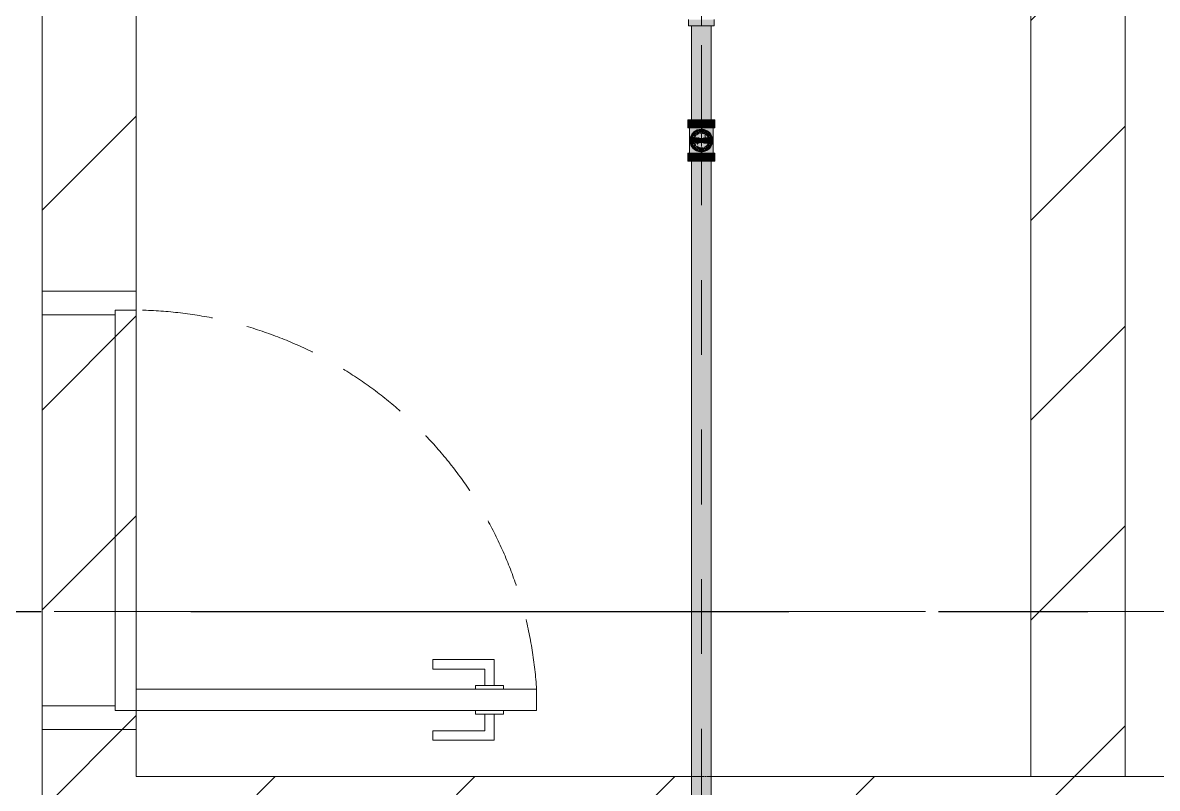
# Model space of a CAD drawing. Header units: millimetres. Extents: x -4000 to 187956, y -58990 to 162485.
# Drawn here: x 7709 to 10118, y 135075 to 136700 of the extents above; entities that cross this region are included whole.
import ezdxf

# ---------------------------------------------------------------- set-up
doc = ezdxf.new("R2010")
doc.units = ezdxf.units.MM
for name, pattern in [('Dash - 1_5mm', [225, 150, -75]), ('Dash 1_16_', [317.5, 158.75, -158.75]), ('Grid Line', [2222.5, 1270, -317.5, 317.5, -317.5]), ('Grid Line 12_5mm', [2150, 1250, -300, 300, -300])]:
    doc.linetypes.add(name, pattern=pattern)
for name, color, linetype, lineweight in [('A-DOOR', 31, 'Continuous', 13), ('A-DOOR-FRAM', 31, 'Continuous', 13), ('A-WALL', 113, 'Continuous', 13), ('A-WALL-PATT', 111, 'Continuous', 13), ('F-SPRN', 3, 'Continuous', 9), ('P-PIPE', 3, 'Continuous', 9), ('P-PIPE-CNTR', 3, 'Continuous', 9), ('S-GRID', 1, 'Continuous', 30)]:
    doc.layers.add(name, color=color, linetype=linetype, lineweight=lineweight)
pattern_1 = [(45, (0, 0), (-212.13203, 212.13203), [])]

# ---------------------------------------------------------------- blocks, each defined once
blk = doc.blocks.new('MP_DR_Single Swing_Miscellaneous - 2200x850_FR_SOLID CORE-328089-FFS - TANG 1')
at = {"layer": 'A-DOOR', "color": 174, "lineweight": 15}
for p, q in [((380, 950), (425, 950)), ((380, 880), (380, 950)), ((425, 950), (425, 880)), ((380, 100), (380, 820)), ((425, 820), (425, 100))]:
    blk.add_line(p, q, dxfattribs=at)
at = {"layer": 'A-DOOR', "lineweight": 9}
for p, q in [((372, 880), (380, 880)), ((372, 860), (372, 880)), ((380, 880), (380, 820)), ((425, 880), (433, 880)), ((425, 820), (425, 880)), ((433, 880), (433, 860)), ((317, 860), (372, 860)), ((317, 730), (317, 860)), ((372, 840), (372, 860)), ((372, 860), (372, 840)), ((433, 860), (433, 840)), ((433, 840), (433, 860)), ((433, 860), (488, 860)), ((488, 860), (488, 730)), ((337, 840), (337, 730)), ((372, 840), (337, 840)), ((372, 820), (372, 840)), ((380, 820), (372, 820)), ((433, 820), (425, 820)), ((433, 840), (433, 820)), ((468, 840), (433, 840)), ((468, 730), (468, 840)), ((337, 730), (317, 730)), ((488, 730), (468, 730))]:
    blk.add_line(p, q, dxfattribs=at)
at = {"layer": 'A-DOOR', "color": 163, "lineweight": 15}
for p, q in [((380, 820), (380, 880)), ((425, 880), (425, 820)), ((425, 100), (380, 100))]:
    blk.add_line(p, q, dxfattribs=at)
at = {"layer": 'A-DOOR', "linetype": 'Dash - 1_5mm', "lineweight": 9}
blk.add_arc((433.8, 92.8), 858.8, 93.5924, 179.5226, dxfattribs=at)
at = {"layer": 'A-DOOR-FRAM', "color": 91, "lineweight": 15}
for p, q in [((-465, 100), (380, 100)), ((-465, -100), (-465, 100)), ((425, 100), (465, 100)), ((465, 100), (465, -100)), ((465, -100), (-465, -100))]:
    blk.add_line(p, q, dxfattribs=at)
at = {"layer": 'A-DOOR-FRAM', "color": 81, "lineweight": 15}
for p, q in [((-465, 100), (-465, -100)), ((-425, 100), (-465, 100)), ((-425, 100), (-425, 55)), ((380, 100), (-425, 100)), ((-425, 100), (-425, 55)), ((380, 100), (425, 100)), ((425, 100), (465, 100)), ((425, 55), (425, 100)), ((425, 55), (425, 100)), ((465, 100), (465, -100)), ((-425, 55), (-415, 55)), ((-425, 55), (425, 55)), ((-415, 55), (-415, -100)), ((415, 55), (-415, 55)), ((-415, 55), (-415, -100)), ((415, -100), (415, 55)), ((415, 55), (425, 55)), ((415, -100), (415, 55)), ((-465, -100), (-415, -100)), ((-415, -100), (415, -100)), ((465, -100), (415, -100))]:
    blk.add_line(p, q, dxfattribs=at)
at = {"layer": 'A-DOOR-FRAM', "color": 71, "lineweight": 15}
blk.add_line((425, 100), (380, 100), dxfattribs=at)
blk = doc.blocks.new('CMF2_NHAXUONG_A_rvt-1-FFS - TANG 1')
at = {"layer": 'A-WALL-PATT', "lineweight": 9}
h = blk.add_hatch(dxfattribs=at)
h.set_pattern_fill('FP_12', color=250, style=0, pattern_type=2)
h.set_pattern_definition(pattern_1)
h.paths.add_polyline_path([(7750.1, 127349.9), (7950.1, 127349.9), (7950.1, 138700.1), (7750.1, 138700.1), (7750.1, 128068)])
h = blk.add_hatch(dxfattribs=at)
h.set_pattern_fill('FP_12', color=250, style=0, pattern_type=2)
h.set_pattern_definition(pattern_1)
h.paths.add_polyline_path([(9849.8, 135100), (10049.8, 135100), (10049.8, 137350.1), (9849.8, 137350.1), (9849.8, 136244.3)])
h = blk.add_hatch(dxfattribs=at)
h.set_pattern_fill('FP_12', color=250, style=0, pattern_type=2)
h.set_pattern_definition(pattern_1)
h.paths.add_polyline_path([(7950.1, 134900), (12450, 134900), (12450, 135100), (7950.1, 135100), (7950.1, 135076.2)])
at = {"layer": 'A-WALL', "color": 50, "lineweight": 15}
for p, q in [((7950.1, 135100), (7950.1, 138700.1)), ((10049.8, 135100), (10049.8, 137350.1)), ((7750.1, 137200.1), (7750.1, 127349.9)), ((9849.8, 137150.1), (9849.8, 135100)), ((9129.1, 135100), (7950.1, 135100)), ((9849.8, 135100), (9170.9, 135100)), ((12129.1, 135100), (10049.8, 135100))]:
    blk.add_line(p, q, dxfattribs=at)
at = {"layer": 'A-WALL', "color": 35, "lineweight": 15}
for p, q in [((7950.1, 136130.1), (7950.1, 138100.1)), ((7750.1, 137200.1), (7750.1, 136130.1)), ((7750.1, 136130.1), (7750.1, 135200.1)), ((7750.1, 136130.1), (7950.1, 136130.1)), ((7950.1, 135200.1), (7950.1, 136130.1)), ((7750.1, 135200.1), (7750.1, 127349.9)), ((7750.1, 135200.1), (7950.1, 135200.1)), ((7950.1, 135100), (7950.1, 135200.1)), ((9129.1, 135100), (7950.1, 135100)), ((9849.8, 135100), (9170.9, 135100)), ((11150.8, 135100), (10049.8, 135100))]:
    blk.add_line(p, q, dxfattribs=at)
at = {"layer": 'A-WALL', "color": 53, "lineweight": 15}
for p, q in [((7950.1, 136130.1), (7750.1, 136130.1)), ((7750.1, 135200.1), (7950.1, 135200.1)), ((10049.8, 135100), (9849.8, 135100))]:
    blk.add_line(p, q, dxfattribs=at)
at = {"layer": 'A-WALL', "color": 14, "lineweight": 15}
for p, q in [((9131.7, 135100), (9130.1, 135100)), ((9135.1, 135100), (9132.5, 135100)), ((9139.5, 135100), (9136.1, 135100)), ((9155.5, 135100), (9140.6, 135100)), ((9160.5, 135100), (9156.6, 135100)), ((9164.9, 135100), (9161.5, 135100)), ((9168.3, 135100), (9165.7, 135100)), ((9170.4, 135100), (9168.7, 135100))]:
    blk.add_line(p, q, dxfattribs=at)
at = {"layer": 'A-WALL', "color": 15, "lineweight": 15}
for p, q in [((9131.7, 135100), (9130.1, 135100)), ((9135.1, 135100), (9132.5, 135100)), ((9139.5, 135100), (9136.1, 135100)), ((9155.5, 135100), (9140.6, 135100)), ((9160.5, 135100), (9156.6, 135100)), ((9164.9, 135100), (9161.5, 135100)), ((9168.3, 135100), (9165.7, 135100)), ((9170.4, 135100), (9168.7, 135100))]:
    blk.add_line(p, q, dxfattribs=at)
at = {"layer": 'S-GRID', "linetype": 'Grid Line 12_5mm', "lineweight": 9}
blk.add_line((-824.3, 135450), (183641.1, 135450), dxfattribs=at)
at = {"layer": 'A-DOOR', "color": 250, "lineweight": 9, "rotation": 270}
blk.add_blockref('MP_DR_Single Swing_Miscellaneous - 2200x850_FR_SOLID CORE-328089-FFS - TANG 1', (7850.1, 135665.1), dxfattribs=at)
blk = doc.blocks.new('Sprinkler_Up - DN20-V64-FFS - TANG 1')
at = {"layer": 'F-SPRN', "transparency": 33554534}
for points in [[(-22.2, 0), (-3.9, 0.7), (-1.7, 2.9), (-1.2, 3.5), (-0.6, 4), (0.6, 4), (1.2, 3.5), (1.7, 2.9), (4.6, 0), (22.2, 0), (17.8, 13.2), (6.9, 21.2), (-6.9, 21.2), (-18, 13.1), (-20.5, 5.2)], [(-6.9, -21.2), (6.9, -21.2), (18, -13.1), (22.2, 0), (3.9, -0.7), (1.7, -2.9), (1.2, -3.5), (0.6, -4), (-0.6, -4), (-1.2, -3.5), (-1.7, -2.9), (-4.6, 0), (-22.2, 0), (-18, -13.1), (-12.4, -17.1)], [(0, -16.7), (4.3, -16.1), (11.8, -11.8), (16.1, -4.3), (16.1, 4.3), (9.9, 13.2), (8.3, 14.4), (0, 16.7), (-4.3, 16.1), (-11.8, 11.8), (-16.1, 4.3), (-16.1, -4.3), (-11.8, -11.8), (-8.3, -14.4)], [(0, -15.6), (7.8, -13.5), (13.5, -7.8), (15.1, -4), (15.1, 4), (13.5, 7.8), (7.8, 13.5), (0, 15.6), (-8.2, 13.2), (-11, 11), (-15.1, 4), (-15.1, -4), (-11, -11), (-7.8, -13.5)], [(-10.9, -5.5), (-10.9, 5.4), (-14.5, 5.4), (-14.5, -5.5)], [(-7.7, -5.5), (-7.7, 5.4), (-10.9, 5.4), (-10.9, -5.5)], [(0, -5.5), (0, 5.4), (-7.7, 5.4), (-7.7, -5.5)], [(0, 0), (5.7, 0), (2.9, 4.9), (-2.9, 4.9), (-5.7, 0)], [(2.9, -4.9), (5.7, 0), (-5.7, 0), (-2.9, -4.9)], [(-4.6, 0), (4.6, 0), (0, 4.6)], [(0, -4.6), (4.6, 0), (-4.6, 0)], [(0, -2.6), (1.3, 0), (-1.8, 0)], [(-1.3, 0), (1.8, 0), (0, 2.6)], [(7.7, -5.5), (7.7, 5.4), (0, 5.4), (0, -5.5)], [(10.9, -5.5), (10.9, 5.4), (7.7, 5.4), (7.7, -5.5)], [(14.5, -5.5), (14.5, 5.4), (10.9, 5.4), (10.9, -5.5)]]:
    blk.add_hatch(color=1, dxfattribs=at).paths.add_polyline_path(points)
at = {"layer": 'F-SPRN', "color": 1}
for p, q in [((-11.5, 5.4), (-14.5, 5.4)), ((-14.5, 5.4), (-11.3, 5.4)), ((-14.5, 5.4), (-14.5, 3.7)), ((-14.5, 3.3), (-14.5, 0)), ((-11.5, 5.4), (-11.5, 4)), ((-10.9, 1.9), (-10.9, 3.6)), ((-10.8, 5.4), (-8, 5.4)), ((-8.1, 5.4), (-10.8, 5.4)), ((-8.1, 5.4), (-8.1, 2.8)), ((-8.1, 2.5), (-8.1, 0.7)), ((-7.7, 4.8), (-7.7, 2.7)), ((-7.7, 4.8), (-7.7, 2.7)), ((-7.7, 2.1), (-7.7, 0.5)), ((-7.7, 2.1), (-7.7, 0.5)), ((-6.7, 5.4), (-4.7, 5.4)), ((-5.8, 3.8), (-5.8, 2.2)), ((-2.1, 0), (-2.1, 0)), ((-2.1, 0), (-2.1, -0.1)), ((0, 2.1), (-0.1, 2.1)), ((2.1, 0), (2.1, 0.1)), ((2.1, 0), (2.1, 0)), ((4.7, 5.4), (6.5, 5.4)), ((7.7, 5.4), (10.8, 5.4)), ((7.7, 5.2), (7.7, 2.7)), ((7.7, 5.2), (7.7, 2.7)), ((7.7, 2.3), (7.7, 0.5)), ((7.7, 2.3), (7.7, 0.5)), ((10.8, 5.4), (8.1, 5.4)), ((8.1, 5.4), (8.1, 2.8)), ((8.1, 2.5), (8.1, 0.4)), ((10.9, 5.4), (14.5, 5.4)), ((10.9, 3.6), (10.9, 0.2)), ((14.5, 5.4), (11.5, 5.4)), ((11.5, 5.4), (11.5, 4)), ((11.5, 3), (11.5, 0.2)), ((14.5, 5.4), (14.5, -5.5)), ((-14.5, -1.3), (-14.5, -3.7)), ((-11.1, -5.5), (-14.5, -5.5)), ((-14.5, -5.5), (-11.5, -5.5)), ((-10.9, -2.6), (-10.9, -1.3)), ((-10.8, -5.5), (-8.1, -5.5)), ((-7.8, -5.5), (-10.8, -5.5)), ((-8.1, -4.2), (-8.1, -5.5)), ((-7.7, -2.7), (-7.7, -4)), ((-7.7, -2.7), (-7.7, -4)), ((-7, -5.5), (-5.8, -5.5)), ((-4.8, -5.5), (-7, -5.5)), ((-5.8, -2.3), (-5.8, -3.8)), ((0, -2.1), (0.1, -2.1)), ((7, -5.5), (4.8, -5.5)), ((5.8, -2.2), (5.8, -3.8)), ((5.8, -5.5), (7, -5.5)), ((7.7, -0.5), (7.7, -2.3)), ((7.7, -0.5), (7.7, -2.3)), ((7.7, -2.7), (7.7, -5.4)), ((7.7, -2.7), (7.7, -5.4)), ((10.8, -5.5), (7.7, -5.5)), ((8.1, -0.4), (8.1, -2.5)), ((8.1, -2.8), (8.1, -5.5)), ((8.1, -5.5), (10.8, -5.5)), ((10.9, -0.2), (10.9, -3.6)), ((14.5, -5.5), (10.9, -5.5)), ((11.5, -0.2), (11.5, -3)), ((11.5, -4), (11.5, -5.5)), ((11.5, -5.5), (14.5, -5.5))]:
    blk.add_line(p, q, dxfattribs=at)
at = {"layer": 'F-SPRN', "color": 1, "flags": 128}
for points in [[(-0.6, 2), (-0.7, 2), (-0.8, 1.9), (-0.9, 1.9), (-0.9, 1.9), (-1, 1.8), (-1.1, 1.8), (-1.2, 1.7), (-1.2, 1.7), (-1.3, 1.6), (-1.4, 1.6), (-1.4, 1.5), (-1.5, 1.5), (-1.5, 1.4), (-1.6, 1.3), (-1.6, 1.3), (-1.7, 1.2), (-1.7, 1.1), (-1.8, 1.1), (-1.8, 1), (-1.9, 0.9), (-1.9, 0.8), (-1.9, 0.8), (-2, 0.7), (-2, 0.6), (-2, 0.5), (-2, 0.5), (-2, 0.4), (-2.1, 0.3), (-2.1, 0.2), (-2.1, 0.1), (-2.1, 0)], [(-0.5, 2), (-0.6, 2), (-0.6, 2)], [(-0.1, 2.1), (-0.1, 2.1), (-0.2, 2.1), (-0.3, 2.1), (-0.4, 2), (-0.5, 2)], [(2.1, 0.1), (2.1, 0.2), (2.1, 0.2), (2.1, 0.3), (2, 0.4), (2, 0.5), (2, 0.6), (2, 0.7), (1.9, 0.7), (1.9, 0.8), (1.9, 0.9), (1.8, 1), (1.8, 1), (1.8, 1.1), (1.7, 1.2), (1.7, 1.2), (1.6, 1.3), (1.6, 1.4), (1.5, 1.4), (1.4, 1.5), (1.4, 1.5), (1.3, 1.6), (1.3, 1.7), (1.2, 1.7), (1.1, 1.7), (1.1, 1.8), (1, 1.8), (0.9, 1.9), (0.8, 1.9), (0.8, 1.9), (0.7, 2), (0.6, 2), (0.5, 2), (0.4, 2), (0.4, 2), (0.3, 2.1), (0.2, 2.1), (0.1, 2.1), (0, 2.1)], [(-2.1, -0.1), (-2.1, -0.2), (-2.1, -0.2), (-2.1, -0.3)], [(-2.1, -0.3), (-2, -0.4), (-2, -0.5), (-2, -0.6), (-2, -0.7), (-1.9, -0.7), (-1.9, -0.8), (-1.9, -0.9), (-1.8, -1), (-1.8, -1), (-1.8, -1.1), (-1.7, -1.2), (-1.7, -1.2), (-1.6, -1.3), (-1.6, -1.4), (-1.5, -1.4), (-1.4, -1.5), (-1.4, -1.5), (-1.3, -1.6), (-1.3, -1.7), (-1.2, -1.7), (-1.1, -1.7), (-1.1, -1.8), (-1, -1.8), (-0.9, -1.9), (-0.8, -1.9), (-0.8, -1.9), (-0.7, -2), (-0.6, -2), (-0.5, -2), (-0.4, -2), (-0.4, -2), (-0.3, -2.1), (-0.2, -2.1), (-0.1, -2.1), (0, -2.1)], [(0.1, -2.1), (0.1, -2.1), (0.2, -2.1), (0.3, -2.1), (0.4, -2), (0.5, -2), (0.6, -2), (0.6, -2), (0.7, -2), (0.8, -1.9), (0.9, -1.9), (0.9, -1.9), (1, -1.8), (1.1, -1.8), (1.2, -1.7), (1.2, -1.7), (1.3, -1.6), (1.4, -1.6), (1.4, -1.5), (1.5, -1.5), (1.5, -1.4), (1.6, -1.3), (1.6, -1.3), (1.7, -1.2), (1.7, -1.1), (1.8, -1.1), (1.8, -1), (1.9, -0.9), (1.9, -0.8), (1.9, -0.8), (2, -0.7), (2, -0.6), (2, -0.5), (2, -0.5), (2, -0.4), (2.1, -0.3), (2.1, -0.2), (2.1, -0.1), (2.1, 0)]]:
    blk.add_lwpolyline(points, dxfattribs=at)
at = {"layer": 'F-SPRN', "color": 1}
for radius, start, end in [(22.2, 360, 180), (21.9, 165.6773, 179.2615), (21.9, 144.7698, 162.6613), (21.9, 142.518, 144), (21.9, 126.6942, 142.518), (16.7, 167.6802, 180), (16.7, 167.6802, 180), (16.7, 155.3879, 164.9693), (16.7, 155.3879, 164.9693), (15.6, 166.4265, 180), (15.6, 166.4265, 180), (15.6, 150.9409, 165), (15.6, 159.6139, 165), (16.7, 136.7213, 149.931), (16.7, 136.7213, 149.931), (15.6, 150.9409, 156.3845), (15.6, 138.4214, 150), (15.6, 138.4214, 150), (21.9, 108.2621, 125.7507), (15.6, 126.205, 133.2078), (15.6, 126.205, 133.2078), (16.7, 121.4181, 126.9869), (16.7, 121.4181, 126.9869), (16.7, 106.5995, 120), (16.7, 106.5995, 120), (15.6, 120, 121.8808), (15.6, 120, 121.8808), (15.6, 114.4363, 119.9813), (15.6, 114.4363, 119.9813), (21.9, 99.348, 107.901), (4.63, 155.7832, 180), (4.63, 155.7832, 180), (16.7, 96.4143, 105), (16.7, 96.4143, 105), (4.63, 109.0192, 138.2703), (4.63, 109.0192, 138.2703), (21.9, 90.145, 98.8503), (15.6, 95.5762, 100.6843), (15.6, 95.5762, 100.6843), (2.56, 109.0192, 168.8278), (2.56, 109.0192, 168.8278), (2.04, 109.0192, 180), (16.7, 83.0684, 90), (16.7, 83.0684, 90), (4.63, 17.9592, 90), (4.63, 17.9592, 90), (3.81, 57.0577, 90), (2.56, 14.5599, 90), (2.56, 14.5599, 90), (2.04, 10.4703, 90), (21.9, 72.5583, 89.4624), (15.6, 75.573, 80.5892), (15.6, 75.573, 80.5892), (3.81, 16.1605, 43.8358), (15.6, 67.5614, 74.5481), (15.6, 67.5614, 74.5481), (16.7, 60, 75), (16.7, 60, 75), (15.6, 60.0187, 65.5637), (15.6, 60.0187, 65.5637), (21.9, 54.2493, 71.7379), (15.6, 58.1192, 60), (15.6, 58.1192, 60), (16.7, 53.0131, 58.5819), (16.7, 53.0131, 58.5819), (15.6, 46.7922, 53.795), (15.6, 46.7922, 53.795), (15.6, 30, 41.5786), (15.6, 30, 41.5786), (16.7, 30, 43.2787), (16.7, 30, 43.2787), (21.9, 37.482, 53.3058), (15.6, 23.6155, 29.5646), (15.6, 15, 29.5646), (15.6, 15, 20.3861), (16.7, 15, 24.6121), (16.7, 15, 24.6121), (15.6, 360, 13.6618), (15.6, 0, 13.6618), (16.7, 360, 12.3198), (16.7, 0, 12.3198), (21.9, 36, 37.482), (21.9, 15.1849, 35.2302), (21.9, 0.7385, 14.3227), (22.2, 180, 360), (21.9, 180.7385, 194.3227), (21.9, 197.3387, 215.2302), (21.9, 216.7299, 233.3058), (16.7, 180, 192.3198), (16.7, 180, 192.3198), (16.7, 195.0307, 204.6121), (16.7, 195.0307, 204.6121), (15.6, 181.9082, 193.6618), (15.6, 181.9082, 193.6618), (15.6, 197.3339, 209.5646), (15.6, 197.3339, 209.5646), (16.7, 210.069, 223.2787), (16.7, 210.069, 223.2787), (15.6, 212.5472, 221.5786), (15.6, 212.5472, 221.5786), (21.9, 234.2493, 251.7379), (16.7, 229.4249, 238.5819), (16.7, 229.4249, 238.5819), (15.6, 233.795, 240), (15.6, 233.795, 240), (16.7, 240, 255), (16.7, 240, 255), (15.6, 240.0187, 254.5481), (15.6, 240.0187, 254.5481), (21.9, 252.5583, 269.4624), (4.63, 197.9592, 0), (4.63, 197.9592, 360), (15.6, 255, 267.64), (15.6, 255, 267.64), (3.81, 196.1605, 360), (2.56, 191.1677, 0), (2.56, 191.1677, 360), (2.04, 190.4703, 0), (16.7, 263.0684, 270), (16.7, 263.0684, 270), (21.9, 270.145, 278.8503), (15.6, 275.5762, 280.6843), (15.6, 275.5762, 280.6843), (16.7, 276.4143, 285), (16.7, 276.4143, 285), (21.9, 279.348, 287.901), (16.7, 286.5995, 300), (16.7, 286.5995, 300), (15.6, 294.4363, 299.9813), (15.6, 294.4363, 299.9813), (21.9, 288.2621, 305.7507), (15.6, 300, 313.2078), (15.6, 300, 313.2078), (16.7, 301.4181, 310.5751), (16.7, 301.4181, 310.5751), (15.6, 318.4214, 330), (15.6, 318.4214, 330), (16.7, 316.7213, 330), (16.7, 316.7213, 330), (21.9, 306.6942, 323.2701), (15.6, 330.4354, 345), (15.6, 330.4354, 336.3845), (15.6, 339.6139, 345), (15.6, 346.3382, 360), (15.6, 346.3382, 360), (16.7, 335.3879, 345), (16.7, 335.3879, 345), (16.7, 347.6802, 360), (16.7, 347.6802, 360), (21.9, 324.7698, 344.8151), (21.9, 345.6773, 359.2615)]:
    blk.add_arc((0, 0), radius, start, end, dxfattribs=at)
blk = doc.blocks.new('Steel_Transition_Threaded_HoaPhat - Standard-V67-FFS - TANG 1')
at = {"layer": 'P-PIPE', "lineweight": 13, "transparency": 33554534}
h = blk.add_hatch(color=1, dxfattribs=at)
h.paths.add_polyline_path([(9150, 136427.6), (9155.8, 136428.4), (9161.3, 136430.6), (9165.9, 136434.2), (9169.5, 136438.8), (9171.7, 136444.3), (9172.5, 136450.1), (9171.7, 136455.9), (9168, 136463.3), (9165.9, 136466), (9161.3, 136469.6), (9155.8, 136471.8), (9150, 136472.6), (9144.2, 136471.8), (9138.8, 136469.6), (9132, 136463.3), (9130.1, 136460.4), (9128.3, 136455.9), (9127.5, 136450.1), (9128.3, 136444.3), (9130.5, 136438.8), (9134.1, 136434.2), (9138.8, 136430.6), (9144.2, 136428.4)])
h.paths.add_polyline_path([(9150, 136430), (9144.8, 136430.7), (9140, 136432.7), (9135.8, 136435.9), (9132.6, 136440), (9130.1, 136448.5), (9130.1, 136451.7), (9130.6, 136455.3), (9135, 136463.3), (9135.8, 136464.3), (9140, 136467.5), (9144.8, 136469.5), (9150, 136470.2), (9155.2, 136469.5), (9160.1, 136467.5), (9165, 136463.3), (9167.4, 136460.1), (9169.4, 136455.3), (9170.1, 136450.1), (9169.4, 136444.9), (9167.4, 136440), (9164.2, 136435.9), (9160.1, 136432.7), (9155.2, 136430.7)])
for points in [[(9150, 136430), (9150, 136433.7), (9141.8, 136435.9), (9135.8, 136441.9), (9133.6, 136450.1), (9135.8, 136458.3), (9141.8, 136464.3), (9150, 136466.5), (9150, 136470.2), (9144.8, 136469.5), (9140, 136467.5), (9135, 136463.3), (9132.6, 136460.1), (9130.1, 136451.7), (9130.1, 136448.5), (9130.6, 136444.9), (9132.6, 136440), (9135.8, 136435.9), (9140, 136432.7), (9144.8, 136430.7)], [(9150, 136431.6), (9154.8, 136432.2), (9159.3, 136434.1), (9163.1, 136437), (9166, 136440.8), (9167.9, 136445.3), (9168.5, 136450.1), (9167.9, 136454.9), (9166, 136459.3), (9162.9, 136463.3), (9159.3, 136466.1), (9154.8, 136468), (9150, 136468.6), (9145.2, 136468), (9140.8, 136466.1), (9136.9, 136463.2), (9134, 136459.3), (9132.1, 136454.9), (9131.5, 136450.1), (9132.1, 136445.3), (9134, 136440.8), (9136.9, 136437), (9140.8, 136434.1), (9145.2, 136432.2)], [(9150, 136430), (9155.2, 136430.7), (9160.1, 136432.7), (9164.2, 136435.9), (9167.4, 136440), (9169.4, 136444.9), (9170.1, 136450.1), (9169.4, 136455.3), (9165, 136463.3), (9164.2, 136464.3), (9160.1, 136467.5), (9155.2, 136469.5), (9150, 136470.2), (9150, 136466.5), (9158.2, 136464.3), (9164.2, 136458.3), (9166.4, 136450.1), (9164.2, 136441.9), (9158.2, 136435.9), (9150, 136433.7)]]:
    blk.add_hatch(color=1, dxfattribs=at).paths.add_polyline_path(points)
at = {"layer": 'P-PIPE', "color": 20, "lineweight": 13}
for radius, start, end in [(22.5, 90, 270), (22.5, 165, 210), (22.5, 150, 165), (20.1, 175.8245, 184.1755), (20.1, 166.0499, 175.3595), (22.5, 90, 150), (20.1, 150, 162.7449), (18.5, 166.5939, 193.4061), (18.5, 166.5939, 193.4061), (18.5, 157.6232, 165), (18.5, 157.6232, 165), (20.1, 139.8677, 148.1553), (16.4, 168.5467, 178.9063), (18.5, 136.4297, 150), (18.5, 136.4297, 150), (16.4, 158.0319, 163.506), (20.1, 128.8856, 138.6435), (16.4, 143.5463, 150), (18.5, 134.3867, 135), (18.5, 134.3867, 135), (18.5, 123.4976, 133.2041), (18.5, 123.4976, 133.2041), (20.1, 120, 125.0043), (20.1, 109.6859, 120), (18.5, 106.819, 120), (18.5, 106.819, 120), (16.4, 115.1607, 120), (16.4, 107.4657, 111.9681), (20.1, 100.9975, 105), (18.5, 91.4353, 103.2046), (18.5, 91.4353, 103.2046), (16.4, 96.2132, 104.6042), (20.1, 90.5246, 98.5089), (22.5, 30, 90), (22.5, 270, 90), (18.5, 78.0986, 90), (18.5, 78.0986, 90), (22.5, 270, 0), (20.1, 75.0607, 87.9279), (18.5, 60, 75), (18.5, 60, 75), (16.4, 66.9681, 72.9388), (20.1, 60, 75), (20.1, 54.9957, 60), (18.5, 46.7959, 56.5024), (18.5, 46.7959, 56.5024), (20.1, 41.3565, 51.1144), (18.5, 45, 45.6133), (18.5, 45, 45.6133), (16.4, 30, 38.0319), (18.5, 30, 43.5703), (18.5, 30, 43.5703), (20.1, 31.8447, 40.1323), (16.4, 353.5463, 8.0319), (18.5, 15, 22.3768), (18.5, 15, 22.3768), (20.1, 17.2551, 30), (18.5, 346.5939, 13.4061), (18.5, 0, 13.4061), (18.5, 346.5939, 0), (22.5, 15, 30), (20.1, 346.0499, 13.9501), (22.5, 0, 15), (20.1, 184.6405, 193.9501), (22.5, 210, 225), (20.1, 197.2551, 210), (18.5, 195, 202.3768), (18.5, 195, 202.3768), (20.1, 211.8447, 231.1144), (16.4, 184.8393, 191.4533), (18.5, 210, 223.5703), (18.5, 210, 223.5703), (22.5, 225, 240), (16.4, 210.6635, 216.4537), (18.5, 226.7959, 236.5024), (18.5, 226.7959, 236.5024), (20.1, 234.9957, 255), (22.5, 240, 270), (16.4, 230.4733, 236.6389), (18.5, 240, 255), (18.5, 240, 255), (16.4, 240, 246.5955), (16.4, 250.3629, 255), (20.1, 255.0607, 267.9279), (18.5, 258.0986, 270), (18.5, 258.0986, 270), (16.4, 264.1652, 268.506), (20.1, 270.5246, 278.5089), (18.5, 271.4353, 283.2046), (18.5, 271.4353, 283.2046), (16.4, 276.2132, 283.9063), (20.1, 280.9975, 285), (16.4, 287.4657, 291.9681), (18.5, 286.819, 300), (18.5, 286.819, 300), (16.4, 293.4045, 300), (20.1, 289.6859, 305.0043), (18.5, 303.4976, 313.2041), (18.5, 303.4976, 313.2041), (20.1, 308.8856, 328.1553), (18.5, 316.4297, 330), (18.5, 316.4297, 330), (16.4, 338.0319, 342.8691), (18.5, 337.6232, 345), (18.5, 337.6232, 345), (20.1, 330, 342.7449)]:
    blk.add_arc((9150, 136450.1), radius, start, end, dxfattribs=at)

msp = doc.modelspace()

# ---------------------------------------------------------------- block references
at = {"lineweight": 5}
msp.add_blockref('CMF2_NHAXUONG_A_rvt-1-FFS - TANG 1', (0, 0), dxfattribs=at)

# ---------------------------------------------------------------- next in the draw order: hatches: boundary and pattern name
at = {"layer": 'P-PIPE', "transparency": 33554534}
for points in [[(9169.3, 136693.6), (9177.4, 136693.6), (9176.4, 136706.9), (9122.7, 136706.9), (9123.6, 136693.6), (9163.7, 136693.6)], [(9128.9, 136493.8), (9150, 136493.8), (9150, 136693.6), (9128.9, 136693.6), (9128.9, 136536.3)], [(9150, 136493.8), (9171.1, 136493.8), (9170.4, 136693.6), (9150, 136693.6), (9150, 136536.3)], [(9129.8, 136477.1), (9150, 136477.1), (9150, 136493.8), (9121.4, 136493.8), (9122.4, 136477.1), (9125.2, 136477.1)], [(9128.1, 136423.1), (9150, 136423.1), (9150, 136428.9), (9140.8, 136431.3), (9133.9, 136436.8), (9131.7, 136439.4), (9129.2, 136446.2), (9130.1, 136456.4), (9133.9, 136463.4), (9137.7, 136467), (9144.3, 136470.2), (9150, 136471.2), (9150, 136477.1), (9124.7, 136477.1), (9125.6, 136423.1)], [(9150, 136426), (9156.2, 136426.8), (9162.1, 136429.2), (9167.1, 136433), (9170.9, 136438), (9173.3, 136443.8), (9174.1, 136450.1), (9173.3, 136456.3), (9170, 136463.3), (9167.1, 136467.1), (9162.1, 136471), (9156.2, 136473.4), (9150, 136474.2), (9143.8, 136473.4), (9137.9, 136471), (9133, 136467.1), (9129.1, 136462.1), (9126.7, 136456.3), (9125.9, 136450.1), (9126.7, 136443.8), (9130.1, 136436.7), (9133, 136433), (9137.9, 136429.2), (9143.8, 136426.8)], [(9178.6, 136477.1), (9177.7, 136493.8), (9150, 136493.8), (9150, 136477.1), (9177.7, 136477.1)], [(9171.9, 136423.1), (9175.3, 136423.1), (9174.4, 136477.1), (9150, 136477.1), (9150, 136471.2), (9159.2, 136468.9), (9166.1, 136463.4), (9168.3, 136460.7), (9170.8, 136454), (9170.8, 136446.2), (9166.1, 136436.8), (9162.3, 136433.2), (9155.7, 136430), (9150, 136428.9), (9150, 136423.1), (9167.9, 136423.1)], [(9141.7, 136435.6), (9142.8, 136437.6), (9141.7, 136441.7), (9142.8, 136445.9), (9145.8, 136449), (9157.2, 136454.3), (9158.4, 136458.4), (9156.7, 136463.3), (9155.9, 136464.3), (9150, 136466.8), (9141.7, 136464.6), (9135.5, 136458.4), (9133.3, 136450.1), (9135.5, 136441.7), (9138.2, 136438.3)], [(9150, 136433.4), (9158.4, 136435.6), (9161.8, 136438.3), (9166.1, 136445.8), (9166.1, 136454.4), (9160, 136463.3), (9158.4, 136464.6), (9150, 136466.8), (9145.7, 136466.2), (9138.2, 136461.9), (9133.9, 136454.4), (9133.9, 136445.8), (9138.2, 136438.3), (9141.7, 136435.6)], [(9135.7, 136406.5), (9150, 136406.5), (9150, 136423.1), (9121.4, 136423.1), (9122.4, 136406.5), (9130.1, 136406.5)], [(9150, 134725.1), (9150, 136406.5), (9128.9, 136406.5), (9129.6, 134725.1), (9144.5, 134725.1)], [(9178.6, 136406.5), (9177.7, 136423.1), (9150, 136423.1), (9150, 136406.5), (9177.7, 136406.5)], [(9150, 134725.1), (9171.1, 134725.1), (9170.4, 136406.5), (9150, 136406.5), (9150, 135076.2)]]:
    msp.add_hatch(color=1, dxfattribs=at).paths.add_polyline_path(points)

# ---------------------------------------------------------------- next in the draw order: linework, layer by layer
at = {"layer": 'P-PIPE', "color": 20, "lineweight": 13}
for p, q in [((9122.7, 136706.9), (9122.7, 136693.6)), ((9122.7, 136693.6), (9177.4, 136693.6)), ((9122.7, 136693.6), (9128.7, 136693.6)), ((9128.9, 136693.6), (9128.9, 136493.8)), ((9129.6, 136693.6), (9128.9, 136693.6)), ((9168.3, 136693.6), (9131.7, 136693.6)), ((9131.7, 136693.6), (9168.4, 136693.6)), ((9171.1, 136693.6), (9170.4, 136693.6)), ((9171.1, 136493.8), (9171.1, 136693.6)), ((9171.3, 136693.6), (9177.4, 136693.6)), ((9177.4, 136693.6), (9177.4, 136706.9)), ((9121.4, 136493.8), (9121.4, 136477.1)), ((9128.8, 136493.8), (9121.4, 136493.8)), ((9150, 136493.8), (9121.4, 136493.8)), ((9121.4, 136477.1), (9124.6, 136477.1)), ((9121.4, 136477.1), (9150, 136477.1)), ((9124.7, 136477.1), (9124.7, 136423.1)), ((9125.6, 136477.1), (9124.7, 136477.1)), ((9125.6, 136477.1), (9124.7, 136477.1)), ((9125.5, 136477.1), (9134.7, 136477.1)), ((9129.6, 136477.1), (9125.6, 136477.1)), ((9129.6, 136477.1), (9125.6, 136477.1)), ((9128.9, 136493.8), (9135.1, 136493.8)), ((9135, 136493.8), (9129.8, 136493.8)), ((9134.6, 136477.1), (9129.9, 136477.1)), ((9142.6, 136477.1), (9129.9, 136477.1)), ((9135.6, 136493.8), (9164.4, 136493.8)), ((9141.9, 136477.1), (9135.6, 136477.1)), ((9150, 136493.8), (9135.7, 136493.8)), ((9135.7, 136477.1), (9141.9, 136477.1)), ((9143.4, 136477.1), (9150, 136477.1)), ((9150, 136477.1), (9143.5, 136477.1)), ((9150, 136477.1), (9143.5, 136477.1)), ((9164.3, 136493.8), (9150, 136493.8)), ((9178.6, 136493.8), (9150, 136493.8)), ((9150, 136477.1), (9156.6, 136477.1)), ((9150, 136477.1), (9178.6, 136477.1)), ((9156.5, 136477.1), (9150, 136477.1)), ((9156.5, 136477.1), (9150, 136477.1)), ((9175.3, 136477.1), (9157.4, 136477.1)), ((9158.1, 136477.1), (9164.3, 136477.1)), ((9164.4, 136477.1), (9158.1, 136477.1)), ((9164.9, 136493.8), (9170.3, 136493.8)), ((9170.2, 136493.8), (9165, 136493.8)), ((9165.3, 136477.1), (9174.5, 136477.1)), ((9175.3, 136477.1), (9165.4, 136477.1)), ((9170.4, 136493.8), (9171.1, 136493.8)), ((9178.6, 136493.8), (9171.2, 136493.8)), ((9175.3, 136423.1), (9175.3, 136477.1)), ((9175.4, 136477.1), (9178.6, 136477.1)), ((9178.6, 136477.1), (9178.6, 136493.8)), ((9121.4, 136423.1), (9121.4, 136406.5)), ((9124.6, 136423.1), (9121.4, 136423.1)), ((9150, 136423.1), (9121.4, 136423.1)), ((9121.4, 136406.5), (9128.8, 136406.5)), ((9121.4, 136406.5), (9150, 136406.5)), ((9124.7, 136423.1), (9129.6, 136423.1)), ((9124.7, 136423.1), (9125.6, 136423.1)), ((9134.7, 136423.1), (9125.5, 136423.1)), ((9125.6, 136423.1), (9128.1, 136423.1)), ((9128.1, 136423.1), (9129.6, 136423.1)), ((9128.9, 136406.5), (9128.9, 134725.1)), ((9135.1, 136406.5), (9128.9, 136406.5)), ((9129.8, 136406.5), (9135, 136406.5)), ((9129.9, 136423.1), (9134.6, 136423.1)), ((9129.9, 136423.1), (9142.6, 136423.1)), ((9135.6, 136423.1), (9141.9, 136423.1)), ((9164.4, 136406.5), (9135.6, 136406.5)), ((9141.9, 136423.1), (9135.7, 136423.1)), ((9135.7, 136406.5), (9150, 136406.5)), ((9150, 136423.1), (9143.4, 136423.1)), ((9143.5, 136423.1), (9150, 136423.1)), ((9143.5, 136423.1), (9150, 136423.1)), ((9156.6, 136423.1), (9150, 136423.1)), ((9178.6, 136423.1), (9150, 136423.1)), ((9150, 136423.1), (9156.5, 136423.1)), ((9150, 136423.1), (9156.5, 136423.1)), ((9150, 136406.5), (9164.3, 136406.5)), ((9150, 136406.5), (9178.6, 136406.5)), ((9157.4, 136423.1), (9171.9, 136423.1)), ((9164.3, 136423.1), (9158.1, 136423.1)), ((9158.1, 136423.1), (9164.4, 136423.1)), ((9170.3, 136406.5), (9164.9, 136406.5)), ((9165, 136406.5), (9170.2, 136406.5)), ((9174.5, 136423.1), (9165.3, 136423.1)), ((9165.4, 136423.1), (9174.4, 136423.1)), ((9171.1, 136406.5), (9170.4, 136406.5)), ((9171.1, 134725.1), (9171.1, 136406.5)), ((9171.2, 136406.5), (9174.8, 136406.5)), ((9171.9, 136423.1), (9174.4, 136423.1)), ((9174.4, 136423.1), (9175.3, 136423.1)), ((9174.4, 136423.1), (9175.3, 136423.1)), ((9174.8, 136406.5), (9177.7, 136406.5)), ((9178.6, 136423.1), (9175.4, 136423.1)), ((9177.7, 136406.5), (9178.6, 136406.5)), ((9178.6, 136406.5), (9178.6, 136423.1))]:
    msp.add_line(p, q, dxfattribs=at)
for radius, start, end in [(24.1, 90, 255), (24.1, 90, 270), (24.1, 75, 90), (24.1, 270, 90), (21.1, 165.7378, 177.7452), (21.1, 161.1604, 165), (21.1, 150, 154.6013), (21.1, 128.0211, 141.0043), (21.1, 113.0211, 125.8689), (21.1, 99.731, 105), (21.1, 90, 98.0211), (21.1, 75, 90), (24.1, 45, 75), (24.1, 285, 30), (21.1, 54.4236, 65.5764), (21.1, 39.3488, 51.9789), (24.1, 30, 45), (21.1, 26.4435, 30), (21.1, 15, 21.9789), (21.1, 2.0242, 14.2622), (21.1, 182.0242, 192.7707), (21.1, 195, 203.0211), (21.1, 205.3987, 210), (21.1, 213.8363, 218.0211), (21.1, 218.1596, 233.0211), (21.1, 234.1311, 240), (21.1, 242.2293, 251.1321), (24.1, 255, 255.2105), (24.1, 255.2105, 270), (21.1, 255, 261.9292), (21.1, 261.9789, 267.7707), (21.1, 270, 276.9789), (24.1, 270, 284.7895), (21.1, 279.731, 285), (24.1, 284.7895, 285), (21.1, 291.9789, 305.8689), (21.1, 306.9789, 315), (21.1, 317.2293, 321.8404), (21.1, 321.9789, 326.1637), (21.1, 330, 334.6013), (21.1, 336.9789, 345), (21.1, 345.7378, 351.9789), (21.1, 353.0708, 357.9758)]:
    msp.add_arc((9150, 136450.1), radius, start, end, dxfattribs=at)
at = {"layer": 'P-PIPE', "color": 1}
for centre, radius, start, end in [((9150, 136450.1), 16.7, 170.1108, 177.203), ((9150, 136450.1), 16.7, 157.579, 164.2722), ((9150, 136441.7), 8.35, 100.6842, 114.0387), ((9150, 136441.7), 8.35, 90, 100.6842), ((9150, 136458.4), 8.35, 270, 280.6842), ((9150, 136458.4), 8.35, 69.0027, 79.2369), ((9150, 136458.4), 8.35, 316.3183, 330), ((9150, 136458.4), 8.35, 20.1285, 29.0413), ((9150, 136458.4), 8.35, 8.0385, 17.9918), ((9150, 136458.4), 8.35, 352.2824, 1.6717), ((9150, 136450.1), 16.7, 46.0317, 51.8726), ((9150, 136450.1), 16.7, 39.3092, 45.2846), ((9150, 136450.1), 16.7, 32.3031, 39.2955), ((9150, 136450.1), 16.7, 23.314, 31.0974), ((9150, 136450.1), 16.7, 16.9375, 22.421), ((9150, 136450.1), 16.7, 4.3093, 9.8892), ((9150, 136450.1), 16.7, 182.797, 189.8892), ((9150, 136450.1), 16.7, 190.2154, 195.2487), ((9150, 136450.1), 16.7, 231.8726, 237.203), ((9150, 136441.7), 8.35, 172.0327, 181.5407), ((9150, 136441.7), 8.35, 199.9004, 209.0413), ((9150, 136441.7), 8.35, 131.0366, 150), ((9150, 136441.7), 8.35, 226.6998, 237.8461), ((9150, 136441.7), 8.35, 115.6806, 125.5287), ((9150, 136441.7), 8.35, 249.0027, 259.2369), ((9150, 136450.1), 16.7, 264.6626, 273.5288), ((9150, 136450.1), 16.7, 308.1274, 313.9683), ((9150, 136450.1), 16.7, 314.7154, 320.6908), ((9150, 136450.1), 16.7, 328.9026, 336.686), ((9150, 136450.1), 16.7, 337.2636, 343.0625)]:
    msp.add_arc(centre, radius, start, end, dxfattribs=at)
at = {"layer": 'P-PIPE-CNTR', "color": 20, "lineweight": 13}
for p, q in [((9150, 136693.6), (9150, 136742.6)), ((9150, 136493.8), (9150, 136474.2)), ((9150, 136474.2), (9150, 136472.6)), ((9150, 136472.6), (9150, 136471.2)), ((9150, 136470.2), (9150, 136468.6)), ((9150, 136465.2), (9150, 136463.6)), ((9150, 136462.6), (9150, 136459.8)), ((9150, 136459.1), (9150, 136456.5)), ((9150, 136454.3), (9150, 136452.6)), ((9150, 136452.1), (9150, 136450.1)), ((9150, 136450.1), (9150, 136448)), ((9150, 136447.5), (9150, 136445.9)), ((9150, 136444.6), (9150, 136441.1)), ((9150, 136440.4), (9150, 136438.1)), ((9150, 136436.5), (9150, 136435)), ((9150, 136433.4), (9150, 136432.2)), ((9150, 136431.6), (9150, 136430)), ((9150, 136428.9), (9150, 136427.6)), ((9150, 136426), (9150, 136406.5))]:
    msp.add_line(p, q, dxfattribs=at)
at = {"layer": 'P-PIPE-CNTR', "color": 1, "linetype": 'Dash 1_16_'}
for p, q in [((9150, 136493.8), (9150, 136693.6)), ((9150, 136493.8), (9150, 136693.6)), ((9150, 136472.6), (9150, 136475.1)), ((9125, 136450.1), (9127.5, 136450.1)), ((9127.8, 136450.1), (9129.9, 136450.1)), ((9130.1, 136450.1), (9131.5, 136450.1)), ((9131.5, 136450.1), (9133.3, 136450.1)), ((9136.9, 136450.1), (9140.4, 136450.1)), ((9140.4, 136450.1), (9142.3, 136450.1)), ((9145.4, 136450.1), (9147.6, 136450.1)), ((9148.7, 136450.1), (9150, 136450.1)), ((9150, 136471.2), (9150, 136472.6)), ((9150, 136468.6), (9150, 136470.2)), ((9150, 136463.6), (9150, 136465.2)), ((9150, 136459.8), (9150, 136462.6)), ((9150, 136455.5), (9150, 136459.1)), ((9150, 136452.6), (9150, 136454.3)), ((9150, 136450.1), (9150, 136452.1)), ((9150, 136448), (9150, 136450.1)), ((9150, 136450.1), (9151.3, 136450.1)), ((9151.8, 136450.1), (9154.6, 136450.1)), ((9155.7, 136450.1), (9163.5, 136450.1)), ((9166.4, 136450.1), (9168.5, 136450.1)), ((9168.5, 136450.1), (9172.2, 136450.1)), ((9172.5, 136450.1), (9175, 136450.1)), ((9150, 136445.9), (9150, 136447.5)), ((9150, 136441.1), (9150, 136444.6)), ((9150, 136438.1), (9150, 136440.4)), ((9150, 136435), (9150, 136436.5)), ((9150, 136432.2), (9150, 136433.4)), ((9150, 136430), (9150, 136431.6)), ((9150, 136427.6), (9150, 136428.9)), ((9150, 136425.1), (9150, 136426.8)), ((9150, 134725.1), (9150, 136406.5)), ((9150, 134725.1), (9150, 136406.5))]:
    msp.add_line(p, q, dxfattribs=at)
at = {"layer": 'S-GRID', "linetype": 'Grid Line'}
msp.add_line((-824.3, 135450), (183641.1, 135450), dxfattribs=at)

# ---------------------------------------------------------------- next in the draw order: block references
at = {"layer": 'F-SPRN', "color": 1}
msp.add_blockref('Sprinkler_Up - DN20-V64-FFS - TANG 1', (9150, 136450.1), dxfattribs=at)
at = {"layer": 'P-PIPE', "color": 20, "lineweight": 13}
msp.add_blockref('Steel_Transition_Threaded_HoaPhat - Standard-V67-FFS - TANG 1', (0, 0), dxfattribs=at)

doc.saveas('drawing.dxf')
